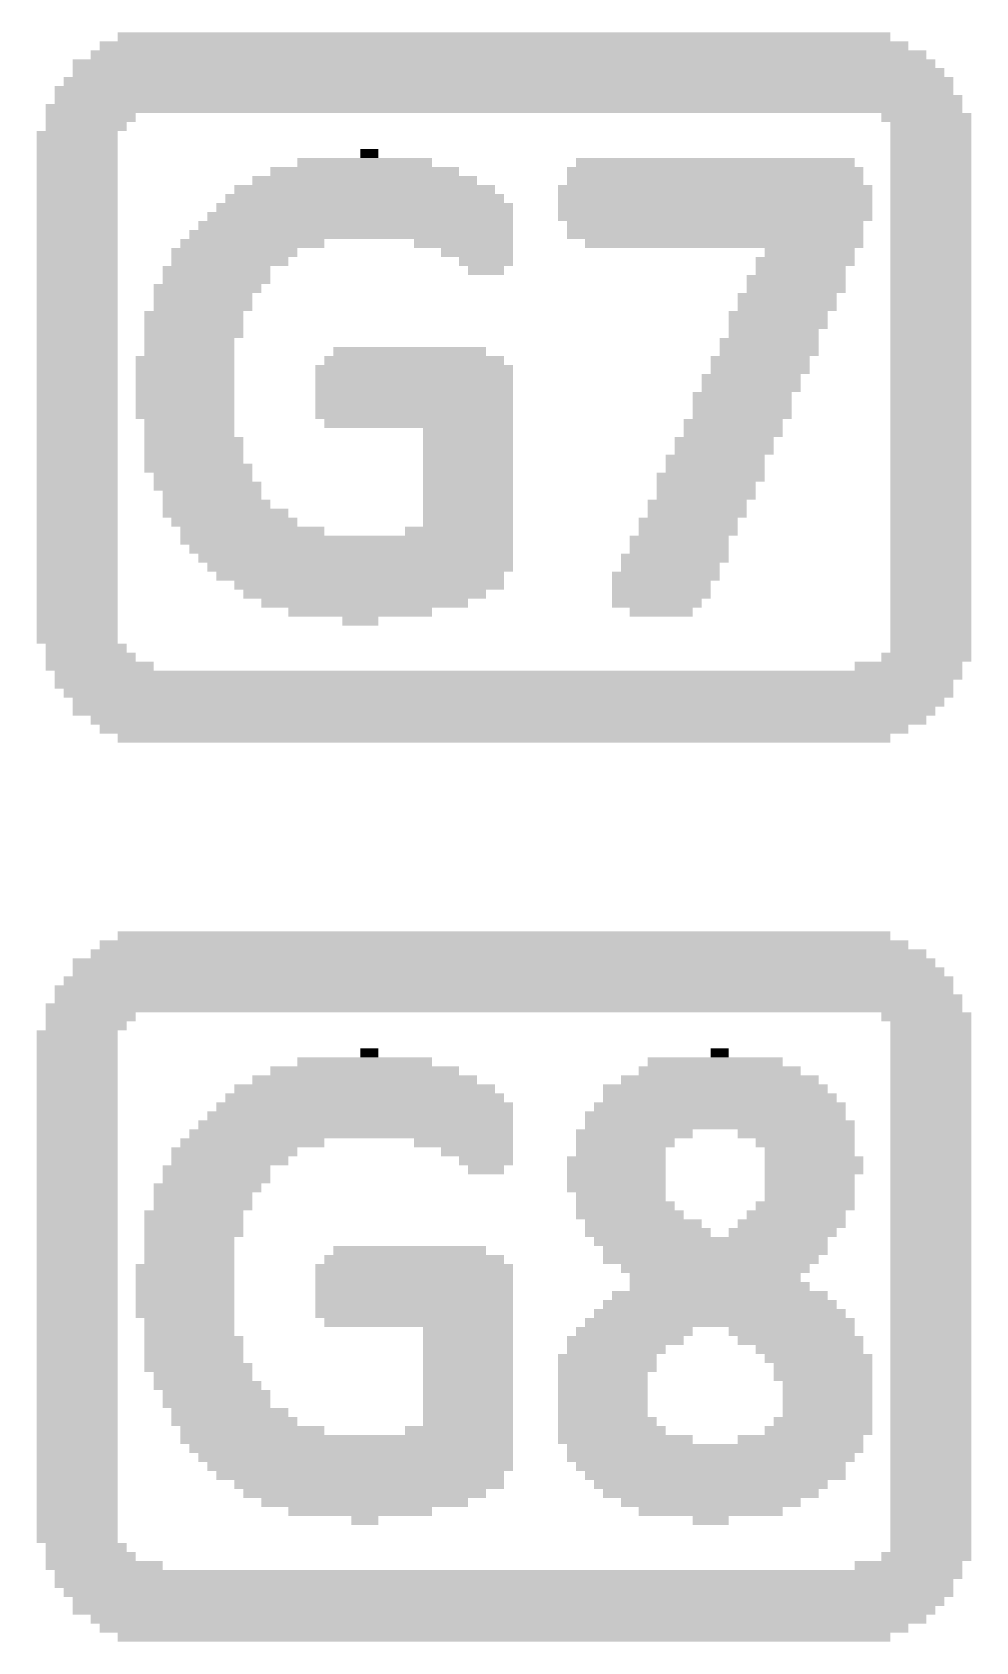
# Model space of a CAD drawing. Header units: millimetres. Extents: x -20.3 to 71.3, y -20.5 to 20.3.
# Drawn here: x 22.385 to 25.052, y -0.957 to 3.59 of the extents above; entities that cross this region are included whole.
import ezdxf

# ---------------------------------------------------------------- set-up
doc = ezdxf.new("R2010")
doc.units = ezdxf.units.MM
doc.layers.add('Top Silkscreen Layer', color=7, linetype='Continuous', true_color=0xffcc00)

msp = doc.modelspace()

# ---------------------------------------------------------------- linework, layer by layer
at = {"layer": 'Top Silkscreen Layer', "const_width": 0.0254}
for points in [[(22.5754, 3.5516), (24.8614, 3.5516)], [(22.5754, 3.5516), (24.8614, 3.5516)], [(22.6263, 3.577), (24.8107, 3.577)], [(22.6263, 3.577), (24.8107, 3.577)], [(22.4993, 3.5008), (24.9377, 3.5008)], [(22.4993, 3.5008), (24.9377, 3.5008)], [(22.5501, 3.5262), (24.9123, 3.5262)], [(22.5501, 3.5262), (24.9123, 3.5262)], [(22.4739, 3.45), (24.9884, 3.45)], [(22.4739, 3.45), (24.9884, 3.45)], [(22.4993, 3.4754), (24.9631, 3.4754)], [(22.4993, 3.4754), (24.9631, 3.4754)], [(22.4484, 3.4246), (24.9884, 3.4246)], [(22.4484, 3.4246), (24.9884, 3.4246)], [(22.4484, 3.3992), (25.0139, 3.3992)], [(22.4484, 3.3992), (25.0139, 3.3992)], [(22.4231, 3.3738), (25.0139, 3.3738)], [(22.4231, 3.3738), (25.0139, 3.3738)], [(22.4231, 3.3484), (22.6771, 3.3484)], [(22.4231, 3.3484), (22.6771, 3.3484)], [(22.4231, 3.323), (22.6517, 3.323)], [(22.4231, 3.323), (22.6517, 3.323)], [(24.7853, 3.3484), (25.0393, 3.3484)], [(24.7853, 3.3484), (25.0393, 3.3484)], [(24.8107, 3.323), (25.0393, 3.323)], [(24.8107, 3.323), (25.0393, 3.323)], [(22.3977, 3.2976), (22.6263, 3.2976)], [(22.3977, 3.2976), (22.6263, 3.2976)], [(22.3977, 3.2722), (22.6263, 3.2722)], [(22.3977, 3.2722), (22.6263, 3.2722)], [(24.8107, 3.2976), (25.0393, 3.2976)], [(24.8107, 3.2976), (25.0393, 3.2976)], [(24.8107, 3.2722), (25.0393, 3.2722)], [(24.8107, 3.2722), (25.0393, 3.2722)], [(22.3977, 3.2468), (22.6263, 3.2468)], [(22.3977, 3.2468), (22.6263, 3.2468)], [(22.3977, 3.2214), (22.6263, 3.2214)], [(22.3977, 3.2214), (22.6263, 3.2214)], [(23.1343, 3.2214), (23.5153, 3.2214)], [(23.1343, 3.2214), (23.5153, 3.2214)], [(23.3121, 3.2468), (23.3629, 3.2468)], [(23.3121, 3.2468), (23.3629, 3.2468)], [(23.9217, 3.2214), (24.7091, 3.2214)], [(23.9217, 3.2214), (24.7091, 3.2214)], [(24.8107, 3.2468), (25.0393, 3.2468)], [(24.8107, 3.2468), (25.0393, 3.2468)], [(24.8107, 3.2214), (25.0393, 3.2214)], [(24.8107, 3.2214), (25.0393, 3.2214)], [(22.3977, 3.196), (22.6263, 3.196)], [(22.3977, 3.196), (22.6263, 3.196)], [(22.3977, 3.1706), (22.6263, 3.1706)], [(22.3977, 3.1706), (22.6263, 3.1706)], [(23.0073, 3.1706), (23.6423, 3.1706)], [(23.0073, 3.1706), (23.6423, 3.1706)], [(23.0581, 3.196), (23.5914, 3.196)], [(23.0581, 3.196), (23.5914, 3.196)], [(23.8963, 3.196), (24.7344, 3.196)], [(23.8963, 3.196), (24.7344, 3.196)], [(23.8963, 3.1706), (24.7344, 3.1706)], [(23.8963, 3.1706), (24.7344, 3.1706)], [(24.8107, 3.196), (25.0393, 3.196)], [(24.8107, 3.196), (25.0393, 3.196)], [(24.8107, 3.1706), (25.0393, 3.1706)], [(24.8107, 3.1706), (25.0393, 3.1706)], [(22.3977, 3.1452), (22.6263, 3.1452)], [(22.3977, 3.1452), (22.6263, 3.1452)], [(22.9564, 3.1452), (23.6931, 3.1452)], [(22.9564, 3.1452), (23.6931, 3.1452)], [(23.8709, 3.1452), (24.7599, 3.1452)], [(23.8709, 3.1452), (24.7599, 3.1452)], [(24.8107, 3.1452), (25.0393, 3.1452)], [(24.8107, 3.1452), (25.0393, 3.1452)], [(22.3977, 3.1198), (22.6263, 3.1198)], [(22.3977, 3.1198), (22.6263, 3.1198)], [(22.3977, 3.0944), (22.6263, 3.0944)], [(22.3977, 3.0944), (22.6263, 3.0944)], [(22.9057, 3.0944), (23.7439, 3.0944)], [(22.9057, 3.0944), (23.7439, 3.0944)], [(22.9311, 3.1198), (23.7184, 3.1198)], [(22.9311, 3.1198), (23.7184, 3.1198)], [(23.8709, 3.1198), (24.7599, 3.1198)], [(23.8709, 3.1198), (24.7599, 3.1198)], [(23.8709, 3.0944), (24.7599, 3.0944)], [(23.8709, 3.0944), (24.7599, 3.0944)], [(24.8107, 3.1198), (25.0393, 3.1198)], [(24.8107, 3.1198), (25.0393, 3.1198)], [(24.8107, 3.0944), (25.0393, 3.0944)], [(24.8107, 3.0944), (25.0393, 3.0944)], [(22.3977, 3.069), (22.6263, 3.069)], [(22.3977, 3.069), (22.6263, 3.069)], [(22.3977, 3.0436), (22.6263, 3.0436)], [(22.3977, 3.0436), (22.6263, 3.0436)], [(22.8549, 3.0436), (23.7439, 3.0436)], [(22.8549, 3.0436), (23.7439, 3.0436)], [(22.8803, 3.069), (23.7439, 3.069)], [(22.8803, 3.069), (23.7439, 3.069)], [(23.8709, 3.069), (24.7599, 3.069)], [(23.8709, 3.069), (24.7599, 3.069)], [(23.8963, 3.0436), (24.7344, 3.0436)], [(23.8963, 3.0436), (24.7344, 3.0436)], [(24.8107, 3.069), (25.0393, 3.069)], [(24.8107, 3.069), (25.0393, 3.069)], [(24.8107, 3.0436), (25.0393, 3.0436)], [(24.8107, 3.0436), (25.0393, 3.0436)], [(22.3977, 3.0182), (22.6263, 3.0182)], [(22.3977, 3.0182), (22.6263, 3.0182)], [(22.3977, 2.9928), (22.6263, 2.9928)], [(22.3977, 2.9928), (22.6263, 2.9928)], [(22.8041, 2.9928), (23.2104, 2.9928)], [(22.8041, 2.9928), (23.2104, 2.9928)], [(22.8294, 3.0182), (23.7439, 3.0182)], [(22.8294, 3.0182), (23.7439, 3.0182)], [(23.4644, 2.9928), (23.7439, 2.9928)], [(23.4644, 2.9928), (23.7439, 2.9928)], [(23.8963, 3.0182), (24.7344, 3.0182)], [(23.8963, 3.0182), (24.7344, 3.0182)], [(23.9471, 2.9928), (24.7344, 2.9928)], [(23.9471, 2.9928), (24.7344, 2.9928)], [(24.8107, 3.0182), (25.0393, 3.0182)], [(24.8107, 3.0182), (25.0393, 3.0182)], [(24.8107, 2.9928), (25.0393, 2.9928)], [(24.8107, 2.9928), (25.0393, 2.9928)], [(22.3977, 2.9674), (22.6263, 2.9674)], [(22.3977, 2.9674), (22.6263, 2.9674)], [(22.7787, 2.9674), (23.1343, 2.9674)], [(22.7787, 2.9674), (23.1343, 2.9674)], [(23.5407, 2.9674), (23.7439, 2.9674)], [(23.5407, 2.9674), (23.7439, 2.9674)], [(24.4551, 2.9674), (24.7091, 2.9674)], [(24.4551, 2.9674), (24.7091, 2.9674)], [(24.8107, 2.9674), (25.0393, 2.9674)], [(24.8107, 2.9674), (25.0393, 2.9674)], [(22.3977, 2.942), (22.6263, 2.942)], [(22.3977, 2.942), (22.6263, 2.942)], [(22.3977, 2.9166), (22.6263, 2.9166)], [(22.3977, 2.9166), (22.6263, 2.9166)], [(22.7533, 2.9166), (23.0581, 2.9166)], [(22.7533, 2.9166), (23.0581, 2.9166)], [(22.7787, 2.942), (23.1089, 2.942)], [(22.7787, 2.942), (23.1089, 2.942)], [(23.5914, 2.942), (23.7439, 2.942)], [(23.5914, 2.942), (23.7439, 2.942)], [(23.6169, 2.9166), (23.7184, 2.9166)], [(23.6169, 2.9166), (23.7184, 2.9166)], [(24.4297, 2.942), (24.7091, 2.942)], [(24.4297, 2.942), (24.7091, 2.942)], [(24.4297, 2.9166), (24.6837, 2.9166)], [(24.4297, 2.9166), (24.6837, 2.9166)], [(24.8107, 2.942), (25.0393, 2.942)], [(24.8107, 2.942), (25.0393, 2.942)], [(24.8107, 2.9166), (25.0393, 2.9166)], [(24.8107, 2.9166), (25.0393, 2.9166)], [(22.3977, 2.8912), (22.6263, 2.8912)], [(22.3977, 2.8912), (22.6263, 2.8912)], [(22.3977, 2.8658), (22.6263, 2.8658)], [(22.3977, 2.8658), (22.6263, 2.8658)], [(22.7279, 2.8658), (23.0327, 2.8658)], [(22.7279, 2.8658), (23.0327, 2.8658)], [(22.7533, 2.8912), (23.0581, 2.8912)], [(22.7533, 2.8912), (23.0581, 2.8912)], [(24.4043, 2.8912), (24.6837, 2.8912)], [(24.4043, 2.8912), (24.6837, 2.8912)], [(24.4043, 2.8658), (24.6837, 2.8658)], [(24.4043, 2.8658), (24.6837, 2.8658)], [(24.8107, 2.8912), (25.0393, 2.8912)], [(24.8107, 2.8912), (25.0393, 2.8912)], [(24.8107, 2.8658), (25.0393, 2.8658)], [(24.8107, 2.8658), (25.0393, 2.8658)], [(22.3977, 2.8404), (22.6263, 2.8404)], [(22.3977, 2.8404), (22.6263, 2.8404)], [(22.3977, 2.815), (22.6263, 2.815)], [(22.3977, 2.815), (22.6263, 2.815)], [(22.7279, 2.8404), (23.0073, 2.8404)], [(22.7279, 2.8404), (23.0073, 2.8404)], [(22.7279, 2.815), (23.0073, 2.815)], [(22.7279, 2.815), (23.0073, 2.815)], [(24.3789, 2.8404), (24.6583, 2.8404)], [(24.3789, 2.8404), (24.6583, 2.8404)], [(24.3789, 2.815), (24.6583, 2.815)], [(24.3789, 2.815), (24.6583, 2.815)], [(24.8107, 2.8404), (25.0393, 2.8404)], [(24.8107, 2.8404), (25.0393, 2.8404)], [(24.8107, 2.815), (25.0393, 2.815)], [(24.8107, 2.815), (25.0393, 2.815)], [(22.3977, 2.7896), (22.6263, 2.7896)], [(22.3977, 2.7896), (22.6263, 2.7896)], [(22.3977, 2.7642), (22.6263, 2.7642)], [(22.3977, 2.7642), (22.6263, 2.7642)], [(22.7024, 2.7896), (22.9819, 2.7896)], [(22.7024, 2.7896), (22.9819, 2.7896)], [(22.7024, 2.7642), (22.9819, 2.7642)], [(22.7024, 2.7642), (22.9819, 2.7642)], [(24.3534, 2.7896), (24.6329, 2.7896)], [(24.3534, 2.7896), (24.6329, 2.7896)], [(24.3534, 2.7642), (24.6329, 2.7642)], [(24.3534, 2.7642), (24.6329, 2.7642)], [(24.8107, 2.7896), (25.0393, 2.7896)], [(24.8107, 2.7896), (25.0393, 2.7896)], [(24.8107, 2.7642), (25.0393, 2.7642)], [(24.8107, 2.7642), (25.0393, 2.7642)], [(22.3977, 2.7388), (22.6263, 2.7388)], [(22.3977, 2.7388), (22.6263, 2.7388)], [(22.7024, 2.7388), (22.9819, 2.7388)], [(22.7024, 2.7388), (22.9819, 2.7388)], [(24.3534, 2.7388), (24.6074, 2.7388)], [(24.3534, 2.7388), (24.6074, 2.7388)], [(24.8107, 2.7388), (25.0393, 2.7388)], [(24.8107, 2.7388), (25.0393, 2.7388)], [(22.3977, 2.7134), (22.6263, 2.7134)], [(22.3977, 2.7134), (22.6263, 2.7134)], [(22.3977, 2.688), (22.6263, 2.688)], [(22.3977, 2.688), (22.6263, 2.688)], [(22.7024, 2.7134), (22.9564, 2.7134)], [(22.7024, 2.7134), (22.9564, 2.7134)], [(22.7024, 2.688), (22.9564, 2.688)], [(22.7024, 2.688), (22.9564, 2.688)], [(23.2359, 2.688), (23.6677, 2.688)], [(23.2359, 2.688), (23.6677, 2.688)], [(24.3281, 2.7134), (24.6074, 2.7134)], [(24.3281, 2.7134), (24.6074, 2.7134)], [(24.3281, 2.688), (24.6074, 2.688)], [(24.3281, 2.688), (24.6074, 2.688)], [(24.8107, 2.7134), (25.0393, 2.7134)], [(24.8107, 2.7134), (25.0393, 2.7134)], [(24.8107, 2.688), (25.0393, 2.688)], [(24.8107, 2.688), (25.0393, 2.688)], [(22.3977, 2.6626), (22.6263, 2.6626)], [(22.3977, 2.6626), (22.6263, 2.6626)], [(22.3977, 2.6372), (22.6263, 2.6372)], [(22.3977, 2.6372), (22.6263, 2.6372)], [(22.6771, 2.6626), (22.9564, 2.6626)], [(22.6771, 2.6626), (22.9564, 2.6626)], [(22.6771, 2.6372), (22.9564, 2.6372)], [(22.6771, 2.6372), (22.9564, 2.6372)], [(23.1851, 2.6372), (23.7439, 2.6372)], [(23.1851, 2.6372), (23.7439, 2.6372)], [(23.2104, 2.6626), (23.7184, 2.6626)], [(23.2104, 2.6626), (23.7184, 2.6626)], [(24.3027, 2.6626), (24.5821, 2.6626)], [(24.3027, 2.6626), (24.5821, 2.6626)], [(24.3027, 2.6372), (24.5821, 2.6372)], [(24.3027, 2.6372), (24.5821, 2.6372)], [(24.8107, 2.6626), (25.0393, 2.6626)], [(24.8107, 2.6626), (25.0393, 2.6626)], [(24.8107, 2.6372), (25.0393, 2.6372)], [(24.8107, 2.6372), (25.0393, 2.6372)], [(22.3977, 2.6118), (22.6263, 2.6118)], [(22.3977, 2.6118), (22.6263, 2.6118)], [(22.3977, 2.5864), (22.6263, 2.5864)], [(22.3977, 2.5864), (22.6263, 2.5864)], [(22.6771, 2.6118), (22.9564, 2.6118)], [(22.6771, 2.6118), (22.9564, 2.6118)], [(22.6771, 2.5864), (22.9564, 2.5864)], [(22.6771, 2.5864), (22.9564, 2.5864)], [(23.1851, 2.6118), (23.7439, 2.6118)], [(23.1851, 2.6118), (23.7439, 2.6118)], [(23.1851, 2.5864), (23.7439, 2.5864)], [(23.1851, 2.5864), (23.7439, 2.5864)], [(24.2773, 2.6118), (24.5567, 2.6118)], [(24.2773, 2.6118), (24.5567, 2.6118)], [(24.2773, 2.5864), (24.5567, 2.5864)], [(24.2773, 2.5864), (24.5567, 2.5864)], [(24.8107, 2.6118), (25.0393, 2.6118)], [(24.8107, 2.6118), (25.0393, 2.6118)], [(24.8107, 2.5864), (25.0393, 2.5864)], [(24.8107, 2.5864), (25.0393, 2.5864)], [(22.3977, 2.561), (22.6263, 2.561)], [(22.3977, 2.561), (22.6263, 2.561)], [(22.3977, 2.5356), (22.6263, 2.5356)], [(22.3977, 2.5356), (22.6263, 2.5356)], [(22.6771, 2.561), (22.9564, 2.561)], [(22.6771, 2.561), (22.9564, 2.561)], [(22.6771, 2.5356), (22.9564, 2.5356)], [(22.6771, 2.5356), (22.9564, 2.5356)], [(23.1851, 2.561), (23.7439, 2.561)], [(23.1851, 2.561), (23.7439, 2.561)], [(23.1851, 2.5356), (23.7439, 2.5356)], [(23.1851, 2.5356), (23.7439, 2.5356)], [(24.2519, 2.561), (24.5313, 2.561)], [(24.2519, 2.561), (24.5313, 2.561)], [(24.2519, 2.5356), (24.5313, 2.5356)], [(24.2519, 2.5356), (24.5313, 2.5356)], [(24.8107, 2.561), (25.0393, 2.561)], [(24.8107, 2.561), (25.0393, 2.561)], [(24.8107, 2.5356), (25.0393, 2.5356)], [(24.8107, 2.5356), (25.0393, 2.5356)], [(22.3977, 2.5102), (22.6263, 2.5102)], [(22.3977, 2.5102), (22.6263, 2.5102)], [(22.6771, 2.5102), (22.9564, 2.5102)], [(22.6771, 2.5102), (22.9564, 2.5102)], [(23.1851, 2.5102), (23.7439, 2.5102)], [(23.1851, 2.5102), (23.7439, 2.5102)], [(24.2519, 2.5102), (24.5313, 2.5102)], [(24.2519, 2.5102), (24.5313, 2.5102)], [(24.8107, 2.5102), (25.0393, 2.5102)], [(24.8107, 2.5102), (25.0393, 2.5102)], [(22.3977, 2.4848), (22.6263, 2.4848)], [(22.3977, 2.4848), (22.6263, 2.4848)], [(22.3977, 2.4594), (22.6263, 2.4594)], [(22.3977, 2.4594), (22.6263, 2.4594)], [(22.7024, 2.4848), (22.9564, 2.4848)], [(22.7024, 2.4848), (22.9564, 2.4848)], [(22.7024, 2.4594), (22.9564, 2.4594)], [(22.7024, 2.4594), (22.9564, 2.4594)], [(23.2104, 2.4848), (23.7439, 2.4848)], [(23.2104, 2.4848), (23.7439, 2.4848)], [(23.4899, 2.4594), (23.7439, 2.4594)], [(23.4899, 2.4594), (23.7439, 2.4594)], [(24.2264, 2.4848), (24.5059, 2.4848)], [(24.2264, 2.4848), (24.5059, 2.4848)], [(24.2264, 2.4594), (24.5059, 2.4594)], [(24.2264, 2.4594), (24.5059, 2.4594)], [(24.8107, 2.4848), (25.0393, 2.4848)], [(24.8107, 2.4848), (25.0393, 2.4848)], [(24.8107, 2.4594), (25.0393, 2.4594)], [(24.8107, 2.4594), (25.0393, 2.4594)], [(22.3977, 2.434), (22.6263, 2.434)], [(22.3977, 2.434), (22.6263, 2.434)], [(22.3977, 2.4086), (22.6263, 2.4086)], [(22.3977, 2.4086), (22.6263, 2.4086)], [(22.7024, 2.434), (22.9819, 2.434)], [(22.7024, 2.434), (22.9819, 2.434)], [(22.7024, 2.4086), (22.9819, 2.4086)], [(22.7024, 2.4086), (22.9819, 2.4086)], [(23.4899, 2.434), (23.7439, 2.434)], [(23.4899, 2.434), (23.7439, 2.434)], [(23.4899, 2.4086), (23.7439, 2.4086)], [(23.4899, 2.4086), (23.7439, 2.4086)], [(24.2011, 2.434), (24.4804, 2.434)], [(24.2011, 2.434), (24.4804, 2.434)], [(24.2011, 2.4086), (24.4804, 2.4086)], [(24.2011, 2.4086), (24.4804, 2.4086)], [(24.8107, 2.434), (25.0393, 2.434)], [(24.8107, 2.434), (25.0393, 2.434)], [(24.8107, 2.4086), (25.0393, 2.4086)], [(24.8107, 2.4086), (25.0393, 2.4086)], [(22.3977, 2.3832), (22.6263, 2.3832)], [(22.3977, 2.3832), (22.6263, 2.3832)], [(22.3977, 2.3578), (22.6263, 2.3578)], [(22.3977, 2.3578), (22.6263, 2.3578)], [(22.7024, 2.3832), (22.9819, 2.3832)], [(22.7024, 2.3832), (22.9819, 2.3832)], [(22.7024, 2.3578), (23.0073, 2.3578)], [(22.7024, 2.3578), (23.0073, 2.3578)], [(23.4899, 2.3832), (23.7439, 2.3832)], [(23.4899, 2.3832), (23.7439, 2.3832)], [(23.4899, 2.3578), (23.7439, 2.3578)], [(23.4899, 2.3578), (23.7439, 2.3578)], [(24.1757, 2.3832), (24.4551, 2.3832)], [(24.1757, 2.3832), (24.4551, 2.3832)], [(24.1757, 2.3578), (24.4551, 2.3578)], [(24.1757, 2.3578), (24.4551, 2.3578)], [(24.8107, 2.3832), (25.0393, 2.3832)], [(24.8107, 2.3832), (25.0393, 2.3832)], [(24.8107, 2.3578), (25.0393, 2.3578)], [(24.8107, 2.3578), (25.0393, 2.3578)], [(22.3977, 2.3324), (22.6263, 2.3324)], [(22.3977, 2.3324), (22.6263, 2.3324)], [(22.3977, 2.307), (22.6263, 2.307)], [(22.3977, 2.307), (22.6263, 2.307)], [(22.7279, 2.3324), (23.0073, 2.3324)], [(22.7279, 2.3324), (23.0073, 2.3324)], [(22.7279, 2.307), (23.0327, 2.307)], [(22.7279, 2.307), (23.0327, 2.307)], [(23.4899, 2.3324), (23.7439, 2.3324)], [(23.4899, 2.3324), (23.7439, 2.3324)], [(23.4899, 2.307), (23.7439, 2.307)], [(23.4899, 2.307), (23.7439, 2.307)], [(24.1503, 2.3324), (24.4551, 2.3324)], [(24.1503, 2.3324), (24.4551, 2.3324)], [(24.1503, 2.307), (24.4297, 2.307)], [(24.1503, 2.307), (24.4297, 2.307)], [(24.8107, 2.3324), (25.0393, 2.3324)], [(24.8107, 2.3324), (25.0393, 2.3324)], [(24.8107, 2.307), (25.0393, 2.307)], [(24.8107, 2.307), (25.0393, 2.307)], [(22.3977, 2.2816), (22.6263, 2.2816)], [(22.3977, 2.2816), (22.6263, 2.2816)], [(22.7533, 2.2816), (23.0327, 2.2816)], [(22.7533, 2.2816), (23.0327, 2.2816)], [(23.4899, 2.2816), (23.7439, 2.2816)], [(23.4899, 2.2816), (23.7439, 2.2816)], [(24.1503, 2.2816), (24.4297, 2.2816)], [(24.1503, 2.2816), (24.4297, 2.2816)], [(24.8107, 2.2816), (25.0393, 2.2816)], [(24.8107, 2.2816), (25.0393, 2.2816)], [(22.3977, 2.2562), (22.6263, 2.2562)], [(22.3977, 2.2562), (22.6263, 2.2562)], [(22.3977, 2.2308), (22.6263, 2.2308)], [(22.3977, 2.2308), (22.6263, 2.2308)], [(22.7533, 2.2562), (23.0581, 2.2562)], [(22.7533, 2.2562), (23.0581, 2.2562)], [(22.7533, 2.2308), (23.1089, 2.2308)], [(22.7533, 2.2308), (23.1089, 2.2308)], [(23.4899, 2.2562), (23.7439, 2.2562)], [(23.4899, 2.2562), (23.7439, 2.2562)], [(23.4899, 2.2308), (23.7439, 2.2308)], [(23.4899, 2.2308), (23.7439, 2.2308)], [(24.1249, 2.2562), (24.4043, 2.2562)], [(24.1249, 2.2562), (24.4043, 2.2562)], [(24.1249, 2.2308), (24.4043, 2.2308)], [(24.1249, 2.2308), (24.4043, 2.2308)], [(24.8107, 2.2562), (25.0393, 2.2562)], [(24.8107, 2.2562), (25.0393, 2.2562)], [(24.8107, 2.2308), (25.0393, 2.2308)], [(24.8107, 2.2308), (25.0393, 2.2308)], [(22.3977, 2.2054), (22.6263, 2.2054)], [(22.3977, 2.2054), (22.6263, 2.2054)], [(22.3977, 2.18), (22.6263, 2.18)], [(22.3977, 2.18), (22.6263, 2.18)], [(22.7787, 2.2054), (23.1343, 2.2054)], [(22.7787, 2.2054), (23.1343, 2.2054)], [(22.8041, 2.18), (23.2104, 2.18)], [(22.8041, 2.18), (23.2104, 2.18)], [(23.4391, 2.18), (23.7439, 2.18)], [(23.4391, 2.18), (23.7439, 2.18)], [(23.4899, 2.2054), (23.7439, 2.2054)], [(23.4899, 2.2054), (23.7439, 2.2054)], [(24.0994, 2.2054), (24.3789, 2.2054)], [(24.0994, 2.2054), (24.3789, 2.2054)], [(24.0994, 2.18), (24.3789, 2.18)], [(24.0994, 2.18), (24.3789, 2.18)], [(24.8107, 2.2054), (25.0393, 2.2054)], [(24.8107, 2.2054), (25.0393, 2.2054)], [(24.8107, 2.18), (25.0393, 2.18)], [(24.8107, 2.18), (25.0393, 2.18)], [(22.3977, 2.1546), (22.6263, 2.1546)], [(22.3977, 2.1546), (22.6263, 2.1546)], [(22.3977, 2.1292), (22.6263, 2.1292)], [(22.3977, 2.1292), (22.6263, 2.1292)], [(22.8041, 2.1546), (23.7439, 2.1546)], [(22.8041, 2.1546), (23.7439, 2.1546)], [(22.8294, 2.1292), (23.7439, 2.1292)], [(22.8294, 2.1292), (23.7439, 2.1292)], [(24.0741, 2.1546), (24.3534, 2.1546)], [(24.0741, 2.1546), (24.3534, 2.1546)], [(24.0741, 2.1292), (24.3534, 2.1292)], [(24.0741, 2.1292), (24.3534, 2.1292)], [(24.8107, 2.1546), (25.0393, 2.1546)], [(24.8107, 2.1546), (25.0393, 2.1546)], [(24.8107, 2.1292), (25.0393, 2.1292)], [(24.8107, 2.1292), (25.0393, 2.1292)], [(22.3977, 2.1038), (22.6263, 2.1038)], [(22.3977, 2.1038), (22.6263, 2.1038)], [(22.8549, 2.1038), (23.7439, 2.1038)], [(22.8549, 2.1038), (23.7439, 2.1038)], [(24.0487, 2.1038), (24.3534, 2.1038)], [(24.0487, 2.1038), (24.3534, 2.1038)], [(24.8107, 2.1038), (25.0393, 2.1038)], [(24.8107, 2.1038), (25.0393, 2.1038)], [(22.3977, 2.0784), (22.6263, 2.0784)], [(22.3977, 2.0784), (22.6263, 2.0784)], [(22.3977, 2.053), (22.6263, 2.053)], [(22.3977, 2.053), (22.6263, 2.053)], [(22.8803, 2.0784), (23.7439, 2.0784)], [(22.8803, 2.0784), (23.7439, 2.0784)], [(22.9057, 2.053), (23.7184, 2.053)], [(22.9057, 2.053), (23.7184, 2.053)], [(24.0233, 2.053), (24.3281, 2.053)], [(24.0233, 2.053), (24.3281, 2.053)], [(24.0487, 2.0784), (24.3281, 2.0784)], [(24.0487, 2.0784), (24.3281, 2.0784)], [(24.8107, 2.0784), (25.0393, 2.0784)], [(24.8107, 2.0784), (25.0393, 2.0784)], [(24.8107, 2.053), (25.0393, 2.053)], [(24.8107, 2.053), (25.0393, 2.053)], [(22.3977, 2.0276), (22.6263, 2.0276)], [(22.3977, 2.0276), (22.6263, 2.0276)], [(22.3977, 2.0022), (22.6263, 2.0022)], [(22.3977, 2.0022), (22.6263, 2.0022)], [(22.9564, 2.0276), (23.7184, 2.0276)], [(22.9564, 2.0276), (23.7184, 2.0276)], [(22.9819, 2.0022), (23.6677, 2.0022)], [(22.9819, 2.0022), (23.6677, 2.0022)], [(24.0233, 2.0276), (24.3027, 2.0276)], [(24.0233, 2.0276), (24.3027, 2.0276)], [(24.0233, 2.0022), (24.3027, 2.0022)], [(24.0233, 2.0022), (24.3027, 2.0022)], [(24.8107, 2.0276), (25.0393, 2.0276)], [(24.8107, 2.0276), (25.0393, 2.0276)], [(24.8107, 2.0022), (25.0393, 2.0022)], [(24.8107, 2.0022), (25.0393, 2.0022)], [(22.3977, 1.9768), (22.6263, 1.9768)], [(22.3977, 1.9768), (22.6263, 1.9768)], [(22.3977, 1.9514), (22.6263, 1.9514)], [(22.3977, 1.9514), (22.6263, 1.9514)], [(23.0327, 1.9768), (23.6169, 1.9768)], [(23.0327, 1.9768), (23.6169, 1.9768)], [(23.1089, 1.9514), (23.5153, 1.9514)], [(23.1089, 1.9514), (23.5153, 1.9514)], [(24.0233, 1.9768), (24.2773, 1.9768)], [(24.0233, 1.9768), (24.2773, 1.9768)], [(24.0741, 1.9514), (24.2519, 1.9514)], [(24.0741, 1.9514), (24.2519, 1.9514)], [(24.8107, 1.9768), (25.0393, 1.9768)], [(24.8107, 1.9768), (25.0393, 1.9768)], [(24.8107, 1.9514), (25.0393, 1.9514)], [(24.8107, 1.9514), (25.0393, 1.9514)], [(22.3977, 1.926), (22.6263, 1.926)], [(22.3977, 1.926), (22.6263, 1.926)], [(22.3977, 1.9006), (22.6263, 1.9006)], [(22.3977, 1.9006), (22.6263, 1.9006)], [(23.2613, 1.926), (23.3629, 1.926)], [(23.2613, 1.926), (23.3629, 1.926)], [(24.8107, 1.926), (25.0393, 1.926)], [(24.8107, 1.926), (25.0393, 1.926)], [(24.8107, 1.9006), (25.0393, 1.9006)], [(24.8107, 1.9006), (25.0393, 1.9006)], [(22.3977, 1.8752), (22.6263, 1.8752)], [(22.3977, 1.8752), (22.6263, 1.8752)], [(24.8107, 1.8752), (25.0393, 1.8752)], [(24.8107, 1.8752), (25.0393, 1.8752)], [(22.4231, 1.8498), (22.6517, 1.8498)], [(22.4231, 1.8498), (22.6517, 1.8498)], [(22.4231, 1.8244), (22.6771, 1.8244)], [(22.4231, 1.8244), (22.6771, 1.8244)], [(24.7853, 1.8244), (25.0393, 1.8244)], [(24.7853, 1.8244), (25.0393, 1.8244)], [(24.8107, 1.8498), (25.0393, 1.8498)], [(24.8107, 1.8498), (25.0393, 1.8498)], [(22.4231, 1.799), (22.7279, 1.799)], [(22.4231, 1.799), (22.7279, 1.799)], [(22.4484, 1.7736), (25.0139, 1.7736)], [(22.4484, 1.7736), (25.0139, 1.7736)], [(24.7091, 1.799), (25.0139, 1.799)], [(24.7091, 1.799), (25.0139, 1.799)], [(22.4484, 1.7482), (24.9884, 1.7482)], [(22.4484, 1.7482), (24.9884, 1.7482)], [(22.4739, 1.7228), (24.9884, 1.7228)], [(22.4739, 1.7228), (24.9884, 1.7228)], [(22.4993, 1.6974), (24.9631, 1.6974)], [(22.4993, 1.6974), (24.9631, 1.6974)], [(22.4993, 1.672), (24.9377, 1.672)], [(22.4993, 1.672), (24.9377, 1.672)], [(22.5501, 1.6466), (24.9123, 1.6466)], [(22.5501, 1.6466), (24.9123, 1.6466)], [(22.5754, 1.6212), (24.8614, 1.6212)], [(22.5754, 1.6212), (24.8614, 1.6212)], [(22.6263, 1.5958), (24.8107, 1.5958)], [(22.6263, 1.5958), (24.8107, 1.5958)], [(22.6263, 1.037), (24.8107, 1.037)], [(22.6263, 1.037), (24.8107, 1.037)], [(22.5754, 1.0116), (24.8614, 1.0116)], [(22.5754, 1.0116), (24.8614, 1.0116)], [(22.4993, 0.9608), (24.9377, 0.9608)], [(22.4993, 0.9608), (24.9377, 0.9608)], [(22.5501, 0.9862), (24.9123, 0.9862)], [(22.5501, 0.9862), (24.9123, 0.9862)], [(22.4739, 0.91), (24.9884, 0.91)], [(22.4739, 0.91), (24.9884, 0.91)], [(22.4993, 0.9354), (24.9631, 0.9354)], [(22.4993, 0.9354), (24.9631, 0.9354)], [(22.4484, 0.8846), (24.9884, 0.8846)], [(22.4484, 0.8846), (24.9884, 0.8846)], [(22.4484, 0.8592), (25.0139, 0.8592)], [(22.4484, 0.8592), (25.0139, 0.8592)], [(22.4231, 0.8338), (25.0139, 0.8338)], [(22.4231, 0.8338), (25.0139, 0.8338)], [(22.4231, 0.8084), (22.6771, 0.8084)], [(22.4231, 0.8084), (22.6771, 0.8084)], [(24.7853, 0.8084), (25.0393, 0.8084)], [(24.7853, 0.8084), (25.0393, 0.8084)], [(22.4231, 0.783), (22.6517, 0.783)], [(22.4231, 0.783), (22.6517, 0.783)], [(24.8107, 0.783), (25.0393, 0.783)], [(24.8107, 0.783), (25.0393, 0.783)], [(22.3977, 0.7576), (22.6263, 0.7576)], [(22.3977, 0.7576), (22.6263, 0.7576)], [(22.3977, 0.7322), (22.6263, 0.7322)], [(22.3977, 0.7322), (22.6263, 0.7322)], [(24.8107, 0.7576), (25.0393, 0.7576)], [(24.8107, 0.7576), (25.0393, 0.7576)], [(24.8107, 0.7322), (25.0393, 0.7322)], [(24.8107, 0.7322), (25.0393, 0.7322)], [(22.3977, 0.7068), (22.6263, 0.7068)], [(22.3977, 0.7068), (22.6263, 0.7068)], [(22.3977, 0.6814), (22.6263, 0.6814)], [(22.3977, 0.6814), (22.6263, 0.6814)], [(23.1343, 0.6814), (23.5153, 0.6814)], [(23.1343, 0.6814), (23.5153, 0.6814)], [(23.3121, 0.7068), (23.3629, 0.7068)], [(23.3121, 0.7068), (23.3629, 0.7068)], [(24.1249, 0.6814), (24.5059, 0.6814)], [(24.1249, 0.6814), (24.5059, 0.6814)], [(24.3027, 0.7068), (24.3534, 0.7068)], [(24.3027, 0.7068), (24.3534, 0.7068)], [(24.8107, 0.7068), (25.0393, 0.7068)], [(24.8107, 0.7068), (25.0393, 0.7068)], [(24.8107, 0.6814), (25.0393, 0.6814)], [(24.8107, 0.6814), (25.0393, 0.6814)], [(22.3977, 0.656), (22.6263, 0.656)], [(22.3977, 0.656), (22.6263, 0.656)], [(22.3977, 0.6306), (22.6263, 0.6306)], [(22.3977, 0.6306), (22.6263, 0.6306)], [(23.0073, 0.6306), (23.6423, 0.6306)], [(23.0073, 0.6306), (23.6423, 0.6306)], [(23.0581, 0.656), (23.5914, 0.656)], [(23.0581, 0.656), (23.5914, 0.656)], [(24.0487, 0.6306), (24.6074, 0.6306)], [(24.0487, 0.6306), (24.6074, 0.6306)], [(24.0994, 0.656), (24.5567, 0.656)], [(24.0994, 0.656), (24.5567, 0.656)], [(24.8107, 0.656), (25.0393, 0.656)], [(24.8107, 0.656), (25.0393, 0.656)], [(24.8107, 0.6306), (25.0393, 0.6306)], [(24.8107, 0.6306), (25.0393, 0.6306)], [(22.3977, 0.6052), (22.6263, 0.6052)], [(22.3977, 0.6052), (22.6263, 0.6052)], [(22.3977, 0.5798), (22.6263, 0.5798)], [(22.3977, 0.5798), (22.6263, 0.5798)], [(22.9311, 0.5798), (23.7184, 0.5798)], [(22.9311, 0.5798), (23.7184, 0.5798)], [(22.9564, 0.6052), (23.6931, 0.6052)], [(22.9564, 0.6052), (23.6931, 0.6052)], [(23.9979, 0.6052), (24.6329, 0.6052)], [(23.9979, 0.6052), (24.6329, 0.6052)], [(23.9979, 0.5798), (24.6583, 0.5798)], [(23.9979, 0.5798), (24.6583, 0.5798)], [(24.8107, 0.6052), (25.0393, 0.6052)], [(24.8107, 0.6052), (25.0393, 0.6052)], [(24.8107, 0.5798), (25.0393, 0.5798)], [(24.8107, 0.5798), (25.0393, 0.5798)], [(22.3977, 0.5544), (22.6263, 0.5544)], [(22.3977, 0.5544), (22.6263, 0.5544)], [(22.9057, 0.5544), (23.7439, 0.5544)], [(22.9057, 0.5544), (23.7439, 0.5544)], [(23.9724, 0.5544), (24.6837, 0.5544)], [(23.9724, 0.5544), (24.6837, 0.5544)], [(24.8107, 0.5544), (25.0393, 0.5544)], [(24.8107, 0.5544), (25.0393, 0.5544)], [(22.3977, 0.529), (22.6263, 0.529)], [(22.3977, 0.529), (22.6263, 0.529)], [(22.3977, 0.5036), (22.6263, 0.5036)], [(22.3977, 0.5036), (22.6263, 0.5036)], [(22.8549, 0.5036), (23.7439, 0.5036)], [(22.8549, 0.5036), (23.7439, 0.5036)], [(22.8803, 0.529), (23.7439, 0.529)], [(22.8803, 0.529), (23.7439, 0.529)], [(23.9471, 0.529), (24.6837, 0.529)], [(23.9471, 0.529), (24.6837, 0.529)], [(23.9471, 0.5036), (24.7091, 0.5036)], [(23.9471, 0.5036), (24.7091, 0.5036)], [(24.8107, 0.529), (25.0393, 0.529)], [(24.8107, 0.529), (25.0393, 0.529)], [(24.8107, 0.5036), (25.0393, 0.5036)], [(24.8107, 0.5036), (25.0393, 0.5036)], [(22.3977, 0.4782), (22.6263, 0.4782)], [(22.3977, 0.4782), (22.6263, 0.4782)], [(22.3977, 0.4528), (22.6263, 0.4528)], [(22.3977, 0.4528), (22.6263, 0.4528)], [(22.8041, 0.4528), (23.2104, 0.4528)], [(22.8041, 0.4528), (23.2104, 0.4528)], [(22.8294, 0.4782), (23.7439, 0.4782)], [(22.8294, 0.4782), (23.7439, 0.4782)], [(23.4644, 0.4528), (23.7439, 0.4528)], [(23.4644, 0.4528), (23.7439, 0.4528)], [(23.9217, 0.4782), (24.2519, 0.4782)], [(23.9217, 0.4782), (24.2519, 0.4782)], [(23.9217, 0.4528), (24.2011, 0.4528)], [(23.9217, 0.4528), (24.2011, 0.4528)], [(24.3789, 0.4782), (24.7091, 0.4782)], [(24.3789, 0.4782), (24.7091, 0.4782)], [(24.4297, 0.4528), (24.7091, 0.4528)], [(24.4297, 0.4528), (24.7091, 0.4528)], [(24.8107, 0.4782), (25.0393, 0.4782)], [(24.8107, 0.4782), (25.0393, 0.4782)], [(24.8107, 0.4528), (25.0393, 0.4528)], [(24.8107, 0.4528), (25.0393, 0.4528)], [(22.3977, 0.4274), (22.6263, 0.4274)], [(22.3977, 0.4274), (22.6263, 0.4274)], [(22.3977, 0.402), (22.6263, 0.402)], [(22.3977, 0.402), (22.6263, 0.402)], [(22.7787, 0.4274), (23.1343, 0.4274)], [(22.7787, 0.4274), (23.1343, 0.4274)], [(22.7787, 0.402), (23.1089, 0.402)], [(22.7787, 0.402), (23.1089, 0.402)], [(23.5407, 0.4274), (23.7439, 0.4274)], [(23.5407, 0.4274), (23.7439, 0.4274)], [(23.5914, 0.402), (23.7439, 0.402)], [(23.5914, 0.402), (23.7439, 0.402)], [(23.8963, 0.402), (24.1757, 0.402)], [(23.8963, 0.402), (24.1757, 0.402)], [(23.9217, 0.4274), (24.1757, 0.4274)], [(23.9217, 0.4274), (24.1757, 0.4274)], [(24.4551, 0.4274), (24.7091, 0.4274)], [(24.4551, 0.4274), (24.7091, 0.4274)], [(24.4551, 0.402), (24.7344, 0.402)], [(24.4551, 0.402), (24.7344, 0.402)], [(24.8107, 0.4274), (25.0393, 0.4274)], [(24.8107, 0.4274), (25.0393, 0.4274)], [(24.8107, 0.402), (25.0393, 0.402)], [(24.8107, 0.402), (25.0393, 0.402)], [(22.3977, 0.3766), (22.6263, 0.3766)], [(22.3977, 0.3766), (22.6263, 0.3766)], [(22.3977, 0.3512), (22.6263, 0.3512)], [(22.3977, 0.3512), (22.6263, 0.3512)], [(22.7533, 0.3766), (23.0581, 0.3766)], [(22.7533, 0.3766), (23.0581, 0.3766)], [(22.7533, 0.3512), (23.0581, 0.3512)], [(22.7533, 0.3512), (23.0581, 0.3512)], [(23.6169, 0.3766), (23.7184, 0.3766)], [(23.6169, 0.3766), (23.7184, 0.3766)], [(23.8963, 0.3766), (24.1757, 0.3766)], [(23.8963, 0.3766), (24.1757, 0.3766)], [(23.8963, 0.3512), (24.1757, 0.3512)], [(23.8963, 0.3512), (24.1757, 0.3512)], [(24.4551, 0.3766), (24.7344, 0.3766)], [(24.4551, 0.3766), (24.7344, 0.3766)], [(24.4551, 0.3512), (24.7091, 0.3512)], [(24.4551, 0.3512), (24.7091, 0.3512)], [(24.8107, 0.3766), (25.0393, 0.3766)], [(24.8107, 0.3766), (25.0393, 0.3766)], [(24.8107, 0.3512), (25.0393, 0.3512)], [(24.8107, 0.3512), (25.0393, 0.3512)], [(22.3977, 0.3258), (22.6263, 0.3258)], [(22.3977, 0.3258), (22.6263, 0.3258)], [(22.7279, 0.3258), (23.0327, 0.3258)], [(22.7279, 0.3258), (23.0327, 0.3258)], [(23.8963, 0.3258), (24.1757, 0.3258)], [(23.8963, 0.3258), (24.1757, 0.3258)], [(24.4551, 0.3258), (24.7091, 0.3258)], [(24.4551, 0.3258), (24.7091, 0.3258)], [(24.8107, 0.3258), (25.0393, 0.3258)], [(24.8107, 0.3258), (25.0393, 0.3258)], [(22.3977, 0.3004), (22.6263, 0.3004)], [(22.3977, 0.3004), (22.6263, 0.3004)], [(22.3977, 0.275), (22.6263, 0.275)], [(22.3977, 0.275), (22.6263, 0.275)], [(22.7279, 0.3004), (23.0073, 0.3004)], [(22.7279, 0.3004), (23.0073, 0.3004)], [(22.7279, 0.275), (23.0073, 0.275)], [(22.7279, 0.275), (23.0073, 0.275)], [(23.9217, 0.3004), (24.1757, 0.3004)], [(23.9217, 0.3004), (24.1757, 0.3004)], [(23.9217, 0.275), (24.2011, 0.275)], [(23.9217, 0.275), (24.2011, 0.275)], [(24.4297, 0.275), (24.7091, 0.275)], [(24.4297, 0.275), (24.7091, 0.275)], [(24.4551, 0.3004), (24.7091, 0.3004)], [(24.4551, 0.3004), (24.7091, 0.3004)], [(24.8107, 0.3004), (25.0393, 0.3004)], [(24.8107, 0.3004), (25.0393, 0.3004)], [(24.8107, 0.275), (25.0393, 0.275)], [(24.8107, 0.275), (25.0393, 0.275)], [(22.3977, 0.2496), (22.6263, 0.2496)], [(22.3977, 0.2496), (22.6263, 0.2496)], [(22.3977, 0.2242), (22.6263, 0.2242)], [(22.3977, 0.2242), (22.6263, 0.2242)], [(22.7024, 0.2496), (22.9819, 0.2496)], [(22.7024, 0.2496), (22.9819, 0.2496)], [(22.7024, 0.2242), (22.9819, 0.2242)], [(22.7024, 0.2242), (22.9819, 0.2242)], [(23.9217, 0.2496), (24.2264, 0.2496)], [(23.9217, 0.2496), (24.2264, 0.2496)], [(23.9471, 0.2242), (24.2773, 0.2242)], [(23.9471, 0.2242), (24.2773, 0.2242)], [(24.3789, 0.2242), (24.6837, 0.2242)], [(24.3789, 0.2242), (24.6837, 0.2242)], [(24.4043, 0.2496), (24.6837, 0.2496)], [(24.4043, 0.2496), (24.6837, 0.2496)], [(24.8107, 0.2496), (25.0393, 0.2496)], [(24.8107, 0.2496), (25.0393, 0.2496)], [(24.8107, 0.2242), (25.0393, 0.2242)], [(24.8107, 0.2242), (25.0393, 0.2242)], [(22.3977, 0.1988), (22.6263, 0.1988)], [(22.3977, 0.1988), (22.6263, 0.1988)], [(22.3977, 0.1734), (22.6263, 0.1734)], [(22.3977, 0.1734), (22.6263, 0.1734)], [(22.7024, 0.1988), (22.9819, 0.1988)], [(22.7024, 0.1988), (22.9819, 0.1988)], [(22.7024, 0.1734), (22.9564, 0.1734)], [(22.7024, 0.1734), (22.9564, 0.1734)], [(23.9471, 0.1988), (24.3027, 0.1988)], [(23.9471, 0.1988), (24.3027, 0.1988)], [(23.9724, 0.1734), (24.6329, 0.1734)], [(23.9724, 0.1734), (24.6329, 0.1734)], [(24.3534, 0.1988), (24.6583, 0.1988)], [(24.3534, 0.1988), (24.6583, 0.1988)], [(24.8107, 0.1988), (25.0393, 0.1988)], [(24.8107, 0.1988), (25.0393, 0.1988)], [(24.8107, 0.1734), (25.0393, 0.1734)], [(24.8107, 0.1734), (25.0393, 0.1734)], [(22.3977, 0.148), (22.6263, 0.148)], [(22.3977, 0.148), (22.6263, 0.148)], [(22.7024, 0.148), (22.9564, 0.148)], [(22.7024, 0.148), (22.9564, 0.148)], [(23.2359, 0.148), (23.6677, 0.148)], [(23.2359, 0.148), (23.6677, 0.148)], [(23.9979, 0.148), (24.6329, 0.148)], [(23.9979, 0.148), (24.6329, 0.148)], [(24.8107, 0.148), (25.0393, 0.148)], [(24.8107, 0.148), (25.0393, 0.148)], [(22.3977, 0.1226), (22.6263, 0.1226)], [(22.3977, 0.1226), (22.6263, 0.1226)], [(22.3977, 0.0972), (22.6263, 0.0972)], [(22.3977, 0.0972), (22.6263, 0.0972)], [(22.6771, 0.0972), (22.9564, 0.0972)], [(22.6771, 0.0972), (22.9564, 0.0972)], [(22.7024, 0.1226), (22.9564, 0.1226)], [(22.7024, 0.1226), (22.9564, 0.1226)], [(23.1851, 0.0972), (23.7439, 0.0972)], [(23.1851, 0.0972), (23.7439, 0.0972)], [(23.2104, 0.1226), (23.7184, 0.1226)], [(23.2104, 0.1226), (23.7184, 0.1226)], [(23.9979, 0.1226), (24.6074, 0.1226)], [(23.9979, 0.1226), (24.6074, 0.1226)], [(24.0487, 0.0972), (24.5821, 0.0972)], [(24.0487, 0.0972), (24.5821, 0.0972)], [(24.8107, 0.1226), (25.0393, 0.1226)], [(24.8107, 0.1226), (25.0393, 0.1226)], [(24.8107, 0.0972), (25.0393, 0.0972)], [(24.8107, 0.0972), (25.0393, 0.0972)], [(22.3977, 0.0718), (22.6263, 0.0718)], [(22.3977, 0.0718), (22.6263, 0.0718)], [(22.3977, 0.0464), (22.6263, 0.0464)], [(22.3977, 0.0464), (22.6263, 0.0464)], [(22.6771, 0.0718), (22.9564, 0.0718)], [(22.6771, 0.0718), (22.9564, 0.0718)], [(22.6771, 0.0464), (22.9564, 0.0464)], [(22.6771, 0.0464), (22.9564, 0.0464)], [(23.1851, 0.0718), (23.7439, 0.0718)], [(23.1851, 0.0718), (23.7439, 0.0718)], [(23.1851, 0.0464), (23.7439, 0.0464)], [(23.1851, 0.0464), (23.7439, 0.0464)], [(24.0741, 0.0718), (24.5567, 0.0718)], [(24.0741, 0.0718), (24.5567, 0.0718)], [(24.0741, 0.0464), (24.5821, 0.0464)], [(24.0741, 0.0464), (24.5821, 0.0464)], [(24.8107, 0.0718), (25.0393, 0.0718)], [(24.8107, 0.0718), (25.0393, 0.0718)], [(24.8107, 0.0464), (25.0393, 0.0464)], [(24.8107, 0.0464), (25.0393, 0.0464)], [(22.3977, 0.021), (22.6263, 0.021)], [(22.3977, 0.021), (22.6263, 0.021)], [(22.3977, -0.0044), (22.6263, -0.0044)], [(22.3977, -0.0044), (22.6263, -0.0044)], [(22.6771, 0.021), (22.9564, 0.021)], [(22.6771, 0.021), (22.9564, 0.021)], [(22.6771, -0.0044), (22.9564, -0.0044)], [(22.6771, -0.0044), (22.9564, -0.0044)], [(23.1851, 0.021), (23.7439, 0.021)], [(23.1851, 0.021), (23.7439, 0.021)], [(23.1851, -0.0044), (23.7439, -0.0044)], [(23.1851, -0.0044), (23.7439, -0.0044)], [(23.9979, -0.0044), (24.6583, -0.0044)], [(23.9979, -0.0044), (24.6583, -0.0044)], [(24.0233, 0.021), (24.6329, 0.021)], [(24.0233, 0.021), (24.6329, 0.021)], [(24.8107, 0.021), (25.0393, 0.021)], [(24.8107, 0.021), (25.0393, 0.021)], [(24.8107, -0.0044), (25.0393, -0.0044)], [(24.8107, -0.0044), (25.0393, -0.0044)], [(22.3977, -0.0298), (22.6263, -0.0298)], [(22.3977, -0.0298), (22.6263, -0.0298)], [(22.3977, -0.0552), (22.6263, -0.0552)], [(22.3977, -0.0552), (22.6263, -0.0552)], [(22.6771, -0.0298), (22.9564, -0.0298)], [(22.6771, -0.0298), (22.9564, -0.0298)], [(22.7024, -0.0552), (22.9564, -0.0552)], [(22.7024, -0.0552), (22.9564, -0.0552)], [(23.1851, -0.0298), (23.7439, -0.0298)], [(23.1851, -0.0298), (23.7439, -0.0298)], [(23.2104, -0.0552), (23.7439, -0.0552)], [(23.2104, -0.0552), (23.7439, -0.0552)], [(23.9471, -0.0552), (24.7091, -0.0552)], [(23.9471, -0.0552), (24.7091, -0.0552)], [(23.9724, -0.0298), (24.6837, -0.0298)], [(23.9724, -0.0298), (24.6837, -0.0298)], [(24.8107, -0.0298), (25.0393, -0.0298)], [(24.8107, -0.0298), (25.0393, -0.0298)], [(24.8107, -0.0552), (25.0393, -0.0552)], [(24.8107, -0.0552), (25.0393, -0.0552)], [(22.3977, -0.0806), (22.6263, -0.0806)], [(22.3977, -0.0806), (22.6263, -0.0806)], [(22.7024, -0.0806), (22.9564, -0.0806)], [(22.7024, -0.0806), (22.9564, -0.0806)], [(23.4899, -0.0806), (23.7439, -0.0806)], [(23.4899, -0.0806), (23.7439, -0.0806)], [(23.9217, -0.0806), (24.2519, -0.0806)], [(23.9217, -0.0806), (24.2519, -0.0806)], [(24.3534, -0.0806), (24.7091, -0.0806)], [(24.3534, -0.0806), (24.7091, -0.0806)], [(24.8107, -0.0806), (25.0393, -0.0806)], [(24.8107, -0.0806), (25.0393, -0.0806)], [(22.3977, -0.106), (22.6263, -0.106)], [(22.3977, -0.106), (22.6263, -0.106)], [(22.3977, -0.1314), (22.6263, -0.1314)], [(22.3977, -0.1314), (22.6263, -0.1314)], [(22.7024, -0.106), (22.9819, -0.106)], [(22.7024, -0.106), (22.9819, -0.106)], [(22.7024, -0.1314), (22.9819, -0.1314)], [(22.7024, -0.1314), (22.9819, -0.1314)], [(23.4899, -0.106), (23.7439, -0.106)], [(23.4899, -0.106), (23.7439, -0.106)], [(23.4899, -0.1314), (23.7439, -0.1314)], [(23.4899, -0.1314), (23.7439, -0.1314)], [(23.8963, -0.106), (24.2264, -0.106)], [(23.8963, -0.106), (24.2264, -0.106)], [(23.8963, -0.1314), (24.1757, -0.1314)], [(23.8963, -0.1314), (24.1757, -0.1314)], [(24.3789, -0.106), (24.7344, -0.106)], [(24.3789, -0.106), (24.7344, -0.106)], [(24.4297, -0.1314), (24.7344, -0.1314)], [(24.4297, -0.1314), (24.7344, -0.1314)], [(24.8107, -0.106), (25.0393, -0.106)], [(24.8107, -0.106), (25.0393, -0.106)], [(24.8107, -0.1314), (25.0393, -0.1314)], [(24.8107, -0.1314), (25.0393, -0.1314)], [(22.3977, -0.1568), (22.6263, -0.1568)], [(22.3977, -0.1568), (22.6263, -0.1568)], [(22.3977, -0.1822), (22.6263, -0.1822)], [(22.3977, -0.1822), (22.6263, -0.1822)], [(22.7024, -0.1568), (22.9819, -0.1568)], [(22.7024, -0.1568), (22.9819, -0.1568)], [(22.7024, -0.1822), (23.0073, -0.1822)], [(22.7024, -0.1822), (23.0073, -0.1822)], [(23.4899, -0.1568), (23.7439, -0.1568)], [(23.4899, -0.1568), (23.7439, -0.1568)], [(23.4899, -0.1822), (23.7439, -0.1822)], [(23.4899, -0.1822), (23.7439, -0.1822)], [(23.8709, -0.1568), (24.1503, -0.1568)], [(23.8709, -0.1568), (24.1503, -0.1568)], [(23.8709, -0.1822), (24.1503, -0.1822)], [(23.8709, -0.1822), (24.1503, -0.1822)], [(24.4551, -0.1568), (24.7599, -0.1568)], [(24.4551, -0.1568), (24.7599, -0.1568)], [(24.4804, -0.1822), (24.7599, -0.1822)], [(24.4804, -0.1822), (24.7599, -0.1822)], [(24.8107, -0.1568), (25.0393, -0.1568)], [(24.8107, -0.1568), (25.0393, -0.1568)], [(24.8107, -0.1822), (25.0393, -0.1822)], [(24.8107, -0.1822), (25.0393, -0.1822)], [(22.3977, -0.2076), (22.6263, -0.2076)], [(22.3977, -0.2076), (22.6263, -0.2076)], [(22.3977, -0.233), (22.6263, -0.233)], [(22.3977, -0.233), (22.6263, -0.233)], [(22.7279, -0.2076), (23.0073, -0.2076)], [(22.7279, -0.2076), (23.0073, -0.2076)], [(22.7279, -0.233), (23.0327, -0.233)], [(22.7279, -0.233), (23.0327, -0.233)], [(23.4899, -0.2076), (23.7439, -0.2076)], [(23.4899, -0.2076), (23.7439, -0.2076)], [(23.4899, -0.233), (23.7439, -0.233)], [(23.4899, -0.233), (23.7439, -0.233)], [(23.8709, -0.2076), (24.1249, -0.2076)], [(23.8709, -0.2076), (24.1249, -0.2076)], [(23.8709, -0.233), (24.1249, -0.233)], [(23.8709, -0.233), (24.1249, -0.233)], [(24.4804, -0.2076), (24.7599, -0.2076)], [(24.4804, -0.2076), (24.7599, -0.2076)], [(24.5059, -0.233), (24.7599, -0.233)], [(24.5059, -0.233), (24.7599, -0.233)], [(24.8107, -0.2076), (25.0393, -0.2076)], [(24.8107, -0.2076), (25.0393, -0.2076)], [(24.8107, -0.233), (25.0393, -0.233)], [(24.8107, -0.233), (25.0393, -0.233)], [(22.3977, -0.2584), (22.6263, -0.2584)], [(22.3977, -0.2584), (22.6263, -0.2584)], [(22.3977, -0.2838), (22.6263, -0.2838)], [(22.3977, -0.2838), (22.6263, -0.2838)], [(22.7533, -0.2584), (23.0581, -0.2584)], [(22.7533, -0.2584), (23.0581, -0.2584)], [(22.7533, -0.2838), (23.0581, -0.2838)], [(22.7533, -0.2838), (23.0581, -0.2838)], [(23.4899, -0.2584), (23.7439, -0.2584)], [(23.4899, -0.2584), (23.7439, -0.2584)], [(23.4899, -0.2838), (23.7439, -0.2838)], [(23.4899, -0.2838), (23.7439, -0.2838)], [(23.8709, -0.2584), (24.1249, -0.2584)], [(23.8709, -0.2584), (24.1249, -0.2584)], [(23.8709, -0.2838), (24.1249, -0.2838)], [(23.8709, -0.2838), (24.1249, -0.2838)], [(24.5059, -0.2584), (24.7599, -0.2584)], [(24.5059, -0.2584), (24.7599, -0.2584)], [(24.5059, -0.2838), (24.7599, -0.2838)], [(24.5059, -0.2838), (24.7599, -0.2838)], [(24.8107, -0.2584), (25.0393, -0.2584)], [(24.8107, -0.2584), (25.0393, -0.2584)], [(24.8107, -0.2838), (25.0393, -0.2838)], [(24.8107, -0.2838), (25.0393, -0.2838)], [(22.3977, -0.3092), (22.6263, -0.3092)], [(22.3977, -0.3092), (22.6263, -0.3092)], [(22.7787, -0.3092), (23.1089, -0.3092)], [(22.7787, -0.3092), (23.1089, -0.3092)], [(23.4899, -0.3092), (23.7439, -0.3092)], [(23.4899, -0.3092), (23.7439, -0.3092)], [(23.8709, -0.3092), (24.1249, -0.3092)], [(23.8709, -0.3092), (24.1249, -0.3092)], [(24.5059, -0.3092), (24.7599, -0.3092)], [(24.5059, -0.3092), (24.7599, -0.3092)], [(24.8107, -0.3092), (25.0393, -0.3092)], [(24.8107, -0.3092), (25.0393, -0.3092)], [(22.3977, -0.3346), (22.6263, -0.3346)], [(22.3977, -0.3346), (22.6263, -0.3346)], [(22.3977, -0.36), (22.6263, -0.36)], [(22.3977, -0.36), (22.6263, -0.36)], [(22.7787, -0.3346), (23.1343, -0.3346)], [(22.7787, -0.3346), (23.1343, -0.3346)], [(22.8041, -0.36), (23.2104, -0.36)], [(22.8041, -0.36), (23.2104, -0.36)], [(23.4391, -0.36), (23.7439, -0.36)], [(23.4391, -0.36), (23.7439, -0.36)], [(23.4899, -0.3346), (23.7439, -0.3346)], [(23.4899, -0.3346), (23.7439, -0.3346)], [(23.8709, -0.3346), (24.1503, -0.3346)], [(23.8709, -0.3346), (24.1503, -0.3346)], [(23.8709, -0.36), (24.1757, -0.36)], [(23.8709, -0.36), (24.1757, -0.36)], [(24.4551, -0.36), (24.7599, -0.36)], [(24.4551, -0.36), (24.7599, -0.36)], [(24.4804, -0.3346), (24.7599, -0.3346)], [(24.4804, -0.3346), (24.7599, -0.3346)], [(24.8107, -0.3346), (25.0393, -0.3346)], [(24.8107, -0.3346), (25.0393, -0.3346)], [(24.8107, -0.36), (25.0393, -0.36)], [(24.8107, -0.36), (25.0393, -0.36)], [(22.3977, -0.3854), (22.6263, -0.3854)], [(22.3977, -0.3854), (22.6263, -0.3854)], [(22.3977, -0.4108), (22.6263, -0.4108)], [(22.3977, -0.4108), (22.6263, -0.4108)], [(22.8041, -0.3854), (23.7439, -0.3854)], [(22.8041, -0.3854), (23.7439, -0.3854)], [(22.8294, -0.4108), (23.7439, -0.4108)], [(22.8294, -0.4108), (23.7439, -0.4108)], [(23.8709, -0.3854), (24.2519, -0.3854)], [(23.8709, -0.3854), (24.2519, -0.3854)], [(23.8963, -0.4108), (24.7344, -0.4108)], [(23.8963, -0.4108), (24.7344, -0.4108)], [(24.3789, -0.3854), (24.7344, -0.3854)], [(24.3789, -0.3854), (24.7344, -0.3854)], [(24.8107, -0.3854), (25.0393, -0.3854)], [(24.8107, -0.3854), (25.0393, -0.3854)], [(24.8107, -0.4108), (25.0393, -0.4108)], [(24.8107, -0.4108), (25.0393, -0.4108)], [(22.3977, -0.4362), (22.6263, -0.4362)], [(22.3977, -0.4362), (22.6263, -0.4362)], [(22.3977, -0.4616), (22.6263, -0.4616)], [(22.3977, -0.4616), (22.6263, -0.4616)], [(22.8549, -0.4362), (23.7439, -0.4362)], [(22.8549, -0.4362), (23.7439, -0.4362)], [(22.8803, -0.4616), (23.7439, -0.4616)], [(22.8803, -0.4616), (23.7439, -0.4616)], [(23.8963, -0.4362), (24.7091, -0.4362)], [(23.8963, -0.4362), (24.7091, -0.4362)], [(23.9217, -0.4616), (24.6837, -0.4616)], [(23.9217, -0.4616), (24.6837, -0.4616)], [(24.8107, -0.4362), (25.0393, -0.4362)], [(24.8107, -0.4362), (25.0393, -0.4362)], [(24.8107, -0.4616), (25.0393, -0.4616)], [(24.8107, -0.4616), (25.0393, -0.4616)], [(22.3977, -0.487), (22.6263, -0.487)], [(22.3977, -0.487), (22.6263, -0.487)], [(22.3977, -0.5124), (22.6263, -0.5124)], [(22.3977, -0.5124), (22.6263, -0.5124)], [(22.9057, -0.487), (23.7184, -0.487)], [(22.9057, -0.487), (23.7184, -0.487)], [(22.9564, -0.5124), (23.7184, -0.5124)], [(22.9564, -0.5124), (23.7184, -0.5124)], [(23.9471, -0.487), (24.6837, -0.487)], [(23.9471, -0.487), (24.6837, -0.487)], [(23.9724, -0.5124), (24.6329, -0.5124)], [(23.9724, -0.5124), (24.6329, -0.5124)], [(24.8107, -0.487), (25.0393, -0.487)], [(24.8107, -0.487), (25.0393, -0.487)], [(24.8107, -0.5124), (25.0393, -0.5124)], [(24.8107, -0.5124), (25.0393, -0.5124)], [(22.3977, -0.5378), (22.6263, -0.5378)], [(22.3977, -0.5378), (22.6263, -0.5378)], [(22.9819, -0.5378), (23.6677, -0.5378)], [(22.9819, -0.5378), (23.6677, -0.5378)], [(23.9979, -0.5378), (24.6074, -0.5378)], [(23.9979, -0.5378), (24.6074, -0.5378)], [(24.8107, -0.5378), (25.0393, -0.5378)], [(24.8107, -0.5378), (25.0393, -0.5378)], [(22.3977, -0.5632), (22.6263, -0.5632)], [(22.3977, -0.5632), (22.6263, -0.5632)], [(22.3977, -0.5886), (22.6263, -0.5886)], [(22.3977, -0.5886), (22.6263, -0.5886)], [(23.0327, -0.5632), (23.6169, -0.5632)], [(23.0327, -0.5632), (23.6169, -0.5632)], [(23.1089, -0.5886), (23.5153, -0.5886)], [(23.1089, -0.5886), (23.5153, -0.5886)], [(24.0487, -0.5632), (24.5567, -0.5632)], [(24.0487, -0.5632), (24.5567, -0.5632)], [(24.0994, -0.5886), (24.5059, -0.5886)], [(24.0994, -0.5886), (24.5059, -0.5886)], [(24.8107, -0.5632), (25.0393, -0.5632)], [(24.8107, -0.5632), (25.0393, -0.5632)], [(24.8107, -0.5886), (25.0393, -0.5886)], [(24.8107, -0.5886), (25.0393, -0.5886)], [(22.3977, -0.614), (22.6263, -0.614)], [(22.3977, -0.614), (22.6263, -0.614)], [(22.3977, -0.6394), (22.6263, -0.6394)], [(22.3977, -0.6394), (22.6263, -0.6394)], [(23.2867, -0.614), (23.3629, -0.614)], [(23.2867, -0.614), (23.3629, -0.614)], [(24.2519, -0.614), (24.3534, -0.614)], [(24.2519, -0.614), (24.3534, -0.614)], [(24.8107, -0.614), (25.0393, -0.614)], [(24.8107, -0.614), (25.0393, -0.614)], [(24.8107, -0.6394), (25.0393, -0.6394)], [(24.8107, -0.6394), (25.0393, -0.6394)], [(22.3977, -0.6648), (22.6263, -0.6648)], [(22.3977, -0.6648), (22.6263, -0.6648)], [(22.4231, -0.6902), (22.6517, -0.6902)], [(22.4231, -0.6902), (22.6517, -0.6902)], [(24.8107, -0.6648), (25.0393, -0.6648)], [(24.8107, -0.6648), (25.0393, -0.6648)], [(24.8107, -0.6902), (25.0393, -0.6902)], [(24.8107, -0.6902), (25.0393, -0.6902)], [(22.4231, -0.7156), (22.6771, -0.7156)], [(22.4231, -0.7156), (22.6771, -0.7156)], [(24.7853, -0.7156), (25.0393, -0.7156)], [(24.7853, -0.7156), (25.0393, -0.7156)], [(22.4231, -0.741), (22.7533, -0.741)], [(22.4231, -0.741), (22.7533, -0.741)], [(22.4484, -0.7664), (25.0139, -0.7664)], [(22.4484, -0.7664), (25.0139, -0.7664)], [(24.7091, -0.741), (25.0139, -0.741)], [(24.7091, -0.741), (25.0139, -0.741)], [(22.4484, -0.7918), (24.9884, -0.7918)], [(22.4484, -0.7918), (24.9884, -0.7918)], [(22.4739, -0.8172), (24.9884, -0.8172)], [(22.4739, -0.8172), (24.9884, -0.8172)], [(22.4993, -0.8426), (24.9631, -0.8426)], [(22.4993, -0.8426), (24.9631, -0.8426)], [(22.4993, -0.868), (24.9377, -0.868)], [(22.4993, -0.868), (24.9377, -0.868)], [(22.5501, -0.8934), (24.9123, -0.8934)], [(22.5501, -0.8934), (24.9123, -0.8934)], [(22.5754, -0.9188), (24.8614, -0.9188)], [(22.5754, -0.9188), (24.8614, -0.9188)], [(22.6263, -0.9442), (24.8107, -0.9442)], [(22.6263, -0.9442), (24.8107, -0.9442)]]:
    msp.add_lwpolyline(points, dxfattribs=at)

doc.saveas('drawing.dxf')
